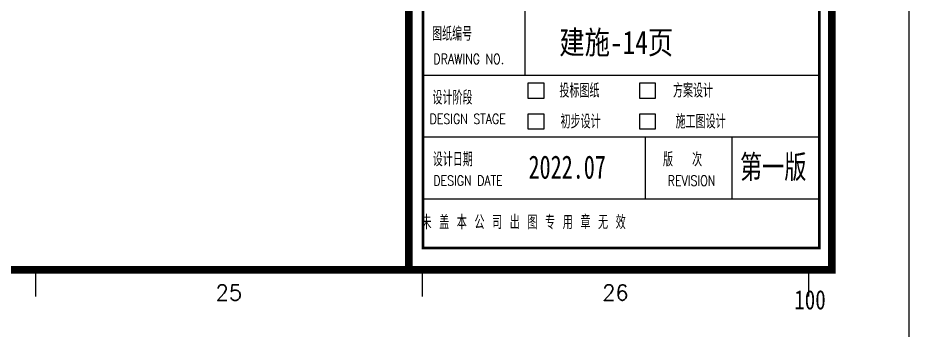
# Model space of a CAD drawing. Header units: inches. Extents: x 0 to 508000, y 0 to 738838.
# Drawn here: x 399571 to 411100, y 312703 to 316742 of the extents above; entities that cross this region are included whole.
import ezdxf
from ezdxf.enums import TextEntityAlignment as Align

# ---------------------------------------------------------------- set-up
doc = ezdxf.new("R2010")
doc.units = ezdxf.units.IN
doc.header["$LTSCALE"] = 1000
doc.header["$MEASUREMENT"] = 0
for name, color, linetype, true_color in [('TK', 7, 'Continuous', 0xffffff), ('TK-TEXT', 4, 'Continuous', 0x00ffff), ('ZG-图号', 2, 'Continuous', 0xffff00), ('ZG-图框层', 4, 'Continuous', 0x00ffff), ('ZG-比例', 140, 'Continuous', 0x00bfff)]:
    doc.layers.add(name, color=color, linetype=linetype, true_color=true_color)
doc.styles.add('-宋体', font='simsun.ttc', dxfattribs={"height": 0.2, "bigfont": 'gbcbig.shx'})
doc.styles.add('CCIAD-图框(可变字)', font='simhei.ttf', dxfattribs={"height": 0.2, "bigfont": 'gbcbig.shx'})
doc.styles.add('ISOCP', font='txt.shx', dxfattribs={"height": 0.2, "bigfont": 'gbcbig.shx'})
doc.styles.add('基本字体', font='simplex.shx', dxfattribs={"height": 0.2, "bigfont": 'gbcbig.shx'})
doc.styles.add('宋体-TK', font='simsun.ttc', dxfattribs={"height": 0.2, "bigfont": 'gbcbig.shx'})

# ---------------------------------------------------------------- blocks, each defined once
blk = doc.blocks.new('DAnoyomous25959')
at = {"layer": 'TK', "style": '基本字体'}
blk.add_text('图纸编号', height=180, dxfattribs=at).set_placement((404929, 316445))
at = {"layer": 'TK', "style": '基本字体', "width": 0.8}
blk.add_text('DRAWING NO.', height=130, dxfattribs=at).set_placement((404947, 316145))
blk = doc.blocks.new('DAnoyomous25962')
at = {"layer": 'TK', "style": '基本字体'}
blk.add_text('设计阶段', height=180, dxfattribs=at).set_placement((404934, 315620))
at = {"layer": 'TK', "style": '基本字体', "width": 0.8}
blk.add_text('DESIGN STAGE', height=130, dxfattribs=at).set_placement((404897, 315370))
blk = doc.blocks.new('DAnoyomous25965')
at = {"layer": 'TK', "style": '基本字体'}
blk.add_text('设计日期', height=180, dxfattribs=at).set_placement((404938, 314822))
at = {"layer": 'TK', "style": '基本字体', "width": 0.8}
blk.add_text('DESIGN DATE', height=130.03, dxfattribs=at).set_placement((404946, 314572))
blk = doc.blocks.new('DAnoyomous25971')
at = {"layer": 'TK', "style": '基本字体'}
blk.add_text('版  次', height=180, dxfattribs=at).set_placement((407916, 314821))
at = {"layer": 'TK', "style": '基本字体', "width": 0.8}
blk.add_text('REVISION', height=130, dxfattribs=at).set_placement((407978, 314571))

msp = doc.modelspace()

# ---------------------------------------------------------------- linework, layer by layer
at = {"layer": 'TK', "lineweight": -3}
for p, q in [((406127, 317601), (406127, 316001)), ((404832, 316001), (409939, 316001)), ((405032, 316001), (409939, 316001)), ((405032, 316001), (409939, 316001)), ((405032, 316001), (409939, 316001)), ((405032, 316001), (409939, 316001)), ((404832, 315201), (409939, 315201)), ((405032, 315201), (409939, 315201)), ((407686, 315201), (407686, 314401)), ((408805, 315201), (408805, 314401)), ((404832, 314401), (409939, 314401)), ((405032, 314401), (409032, 314401)), ((399800, 313530), (399800, 313138)), ((404800, 313530), (404800, 313138)), ((409800, 313530), (409800, 313138))]:
    msp.add_line(p, q, dxfattribs=at)
at = {"layer": 'TK', "lineweight": -3, "const_width": 100}
msp.add_lwpolyline([(404629, 313484), (404629, 395538)], dxfattribs=at)
at = {"layer": 'TK', "lineweight": -3}
msp.add_lwpolyline([(404629, 313484), (410100, 313484), (410100, 395538)], dxfattribs=at)
at = {"layer": 'TK', "lineweight": -3, "const_width": 34.7}
msp.add_lwpolyline([(404812, 330978), (409939, 330978), (409939, 313764), (404812, 313764)], close=True, dxfattribs=at)
at = {"layer": 'TK', "lineweight": -3}
for points in [[(406174, 315901), (406374, 315901), (406374, 315701), (406174, 315701)], [(407615, 315901), (407815, 315901), (407815, 315701), (407615, 315701)], [(406174, 315501), (406374, 315501), (406374, 315301), (406174, 315301)], [(407615, 315501), (407815, 315501), (407815, 315301), (407615, 315301)]]:
    msp.add_lwpolyline(points, close=True, dxfattribs=at)
at = {"layer": 'ZG-图框层', "lineweight": -3}
msp.add_lwpolyline([(277300, 396538), (277300, 312438), (411100, 312438), (411100, 396538)], close=True, dxfattribs=at)
at = {"layer": 'ZG-图框层', "lineweight": -3, "const_width": 100}
msp.add_lwpolyline([(279800, 313484), (279800, 395538), (410100, 395538), (410100, 313484)], close=True, dxfattribs=at)

# ---------------------------------------------------------------- block references
at = {"layer": 'TK'}
for name in ['DAnoyomous25959', 'DAnoyomous25962', 'DAnoyomous25965', 'DAnoyomous25971']:
    msp.add_blockref(name, (0, 0), dxfattribs=at)

# ---------------------------------------------------------------- texts
at = {"layer": 'TK', "style": '基本字体', "width": 0.8}
for s, p in [('投标图纸', (406835, 315801)), ('方案设计  ', (408403, 315801)), ('初步设计', (406850, 315401)), ('施工图设计', (408403, 315401))]:
    msp.add_text(s, height=180, dxfattribs=at).set_placement(p, align=Align.MIDDLE_CENTER)
msp.add_text('未 盖 本 公 司 出 图 专 用 章 无 效', height=180, dxfattribs=at).set_placement((407434, 314099), align=Align.MIDDLE_RIGHT)
at = {"layer": 'TK', "style": 'ISOCP'}
for s, p in [('25', (402300, 313188)), ('26', (407300, 313188))]:
    msp.add_text(s, height=200, dxfattribs=at).set_placement(p, align=Align.MIDDLE_CENTER)
at = {"layer": 'TK-TEXT', "style": 'CCIAD-图框(可变字)', "width": 0.7}
for tag, p, s in [('第一版', (408912, 314666), '第一版'), ('2022.07', (406177, 314662), '2022.07')]:
    msp.add_attdef(tag, p, s, height=300, dxfattribs=at)
at = {"layer": 'ZG-图号', "style": '-宋体', "width": 0.8}
msp.add_text('建施-14页 ', height=300, dxfattribs=at).set_placement((407393, 316424), align=Align.MIDDLE_CENTER)
at = {"layer": 'ZG-比例', "style": '宋体-TK', "width": 0.8}
msp.add_text('100', height=250, dxfattribs=at).set_placement((409613, 312971))

doc.saveas('drawing.dxf')
